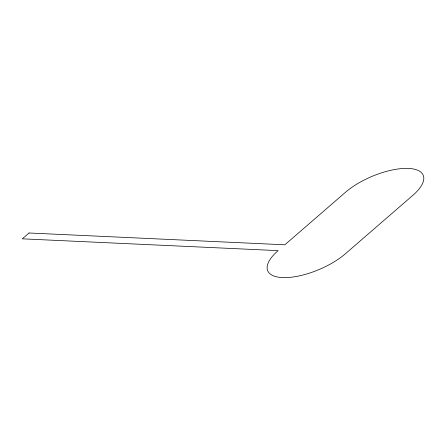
<?xml version="1.0" encoding="UTF-8"?>
<svg xmlns="http://www.w3.org/2000/svg" width="446" height="446" viewBox="0 0 446 446"><rect width="100%" height="100%" fill="white"/><g stroke="black" fill="none" stroke-linecap="round" stroke-linejoin="round"><path stroke-width="0.67" d="M29.04 232.99L22.3 238.827L278.098 250.635A47.794 18.827 -22.9 0 0 282.446 277.574A47.794 18.827 -22.9 0 0 345.416 253.746L412.829 195.365A47.794 18.827 -22.9 0 0 408.486 168.426A47.794 18.827 -22.9 0 0 345.516 192.254L284.838 244.798L29.04 232.99"/></g></svg>
